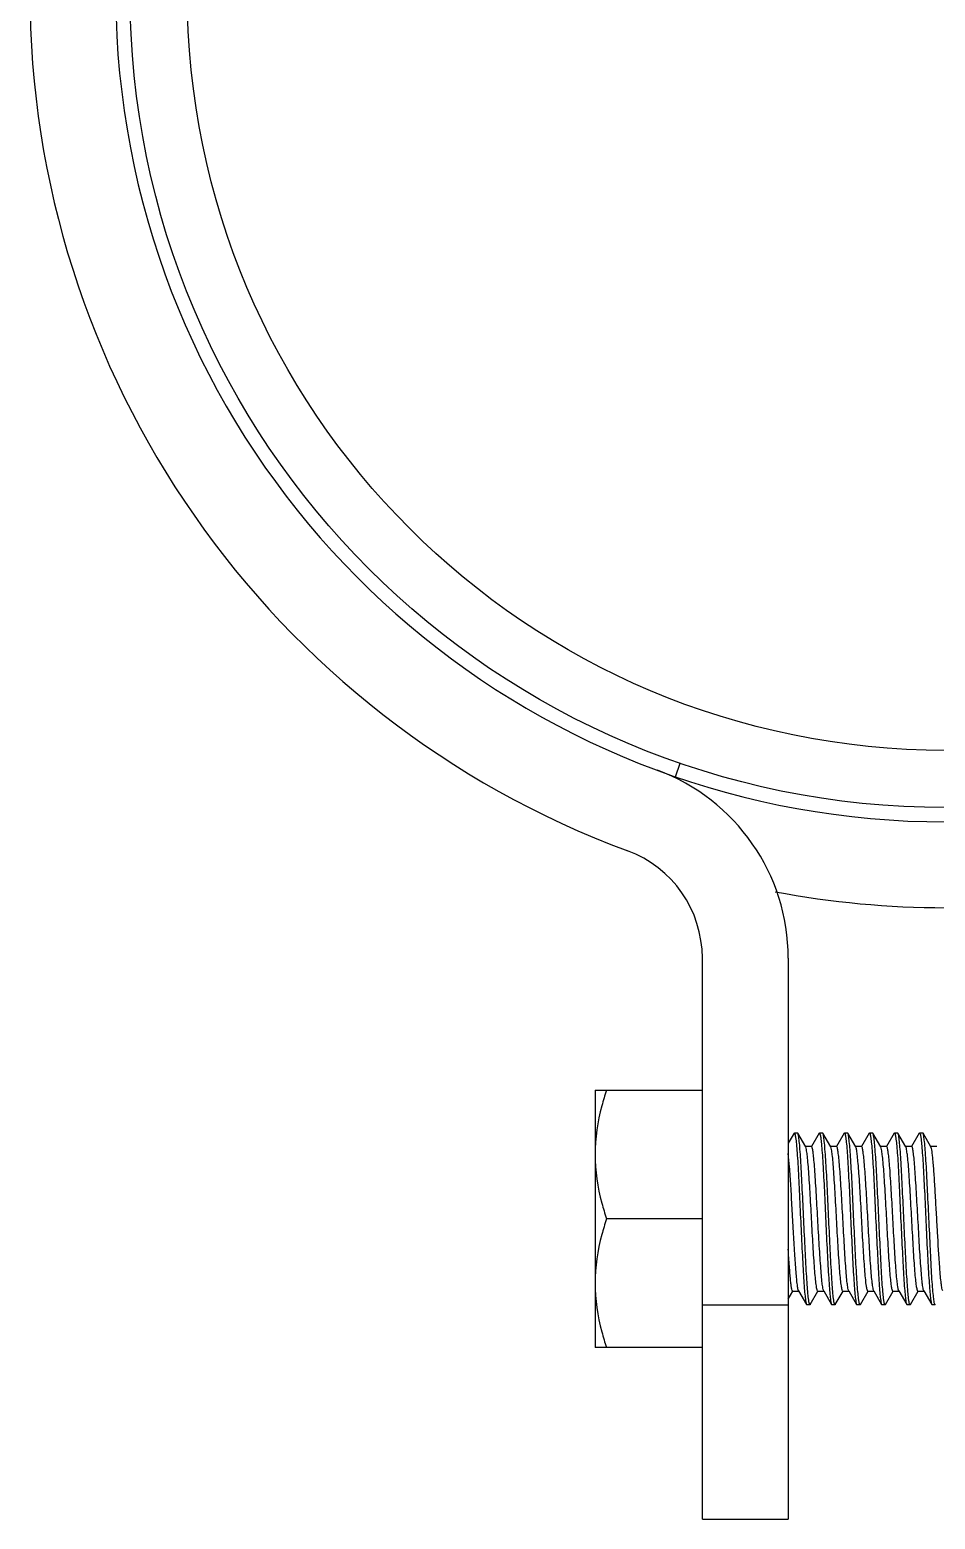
# Model space of a CAD drawing. Extents: x 1382187 to 1725648, y 860327 to 1571294.
# Drawn here: x 1531202 to 1531937, y 1209134 to 1210344 of the extents above; entities that cross this region are included whole.
import ezdxf

# ---------------------------------------------------------------- set-up
doc = ezdxf.new("R2010")
doc.units = 0
doc.header["$LTSCALE"] = 1000
doc.header["$MEASUREMENT"] = 0

msp = doc.modelspace()

# ---------------------------------------------------------------- linework, layer by layer
at = {"linetype": 'Continuous'}
for p, q in [((1531726.3, 1209737.2), (1531730, 1209748.2)), ((1531748.1, 1209134.2), (1531748.1, 1209589.9)), ((1531817.8, 1209589.9), (1531817.8, 1209134.2)), ((1531661, 1209482.7), (1531748.1, 1209482.7)), ((1531661, 1209482.7), (1531661, 1209273.6)), ((1531822.5, 1209447.6), (1531817.8, 1209439.5)), ((1531822.5, 1209447.6), (1531822.8, 1209447.8)), ((1531825.3, 1209447.8), (1531822.8, 1209447.8)), ((1531825.3, 1209447.8), (1531822.8, 1209447.8)), ((1531822.8, 1209447.8), (1531822.8, 1209447.8)), ((1531825.6, 1209447.6), (1531825.3, 1209447.8)), ((1531832, 1209436.5), (1531825.6, 1209447.6)), ((1531842.8, 1209447.6), (1531836.6, 1209436.9)), ((1531842.8, 1209447.6), (1531843.1, 1209447.8)), ((1531845.6, 1209447.8), (1531843.1, 1209447.8)), ((1531845.6, 1209447.8), (1531843.1, 1209447.8)), ((1531843.1, 1209447.8), (1531843.1, 1209447.8)), ((1531845.9, 1209447.6), (1531845.6, 1209447.8)), ((1531852.3, 1209436.5), (1531845.9, 1209447.6)), ((1531863.2, 1209447.6), (1531856.9, 1209436.9)), ((1531863.2, 1209447.6), (1531863.4, 1209447.8)), ((1531866, 1209447.8), (1531863.4, 1209447.8)), ((1531866, 1209447.8), (1531863.4, 1209447.8)), ((1531863.4, 1209447.8), (1531863.5, 1209447.8)), ((1531866.2, 1209447.6), (1531866, 1209447.8)), ((1531872.6, 1209436.5), (1531866.2, 1209447.6)), ((1531883.5, 1209447.6), (1531877.3, 1209436.9)), ((1531883.5, 1209447.6), (1531883.7, 1209447.8)), ((1531886.3, 1209447.8), (1531883.7, 1209447.8)), ((1531886.3, 1209447.8), (1531883.7, 1209447.8)), ((1531883.7, 1209447.8), (1531883.8, 1209447.8)), ((1531886.5, 1209447.6), (1531886.3, 1209447.8)), ((1531893, 1209436.5), (1531886.5, 1209447.6)), ((1531903.8, 1209447.6), (1531897.6, 1209436.9)), ((1531903.8, 1209447.6), (1531904.1, 1209447.8)), ((1531906.6, 1209447.8), (1531904.1, 1209447.8)), ((1531906.6, 1209447.8), (1531904.1, 1209447.8)), ((1531904.1, 1209447.8), (1531904.1, 1209447.8)), ((1531906.9, 1209447.6), (1531906.6, 1209447.8)), ((1531913.3, 1209436.5), (1531906.9, 1209447.6)), ((1531924.1, 1209447.6), (1531917.9, 1209436.9)), ((1531924.1, 1209447.6), (1531924.4, 1209447.8)), ((1531926.9, 1209447.8), (1531924.4, 1209447.8)), ((1531926.9, 1209447.8), (1531924.4, 1209447.8)), ((1531924.4, 1209447.8), (1531924.4, 1209447.8)), ((1531927.2, 1209447.6), (1531926.9, 1209447.8)), ((1531933.6, 1209436.5), (1531927.2, 1209447.6)), ((1531836.7, 1209436.8), (1531831.8, 1209436.8)), ((1531857, 1209436.8), (1531852.1, 1209436.8)), ((1531877.4, 1209436.8), (1531872.5, 1209436.8)), ((1531872.8, 1209436.3), (1531872.6, 1209436.5)), ((1531897.7, 1209436.8), (1531892.8, 1209436.8)), ((1531918, 1209436.8), (1531913.1, 1209436.8)), ((1531938.4, 1209436.8), (1531933.5, 1209436.8)), ((1531748.1, 1209378.1), (1531670.3, 1209378.1)), ((1531817.8, 1209312.9), (1531821.6, 1209319.4)), ((1531821.5, 1209319.5), (1531826.4, 1209319.5)), ((1531826.2, 1209319.7), (1531832.7, 1209308.7)), ((1531835.7, 1209308.7), (1531841.9, 1209319.4)), ((1531841.8, 1209319.5), (1531846.7, 1209319.5)), ((1531846.6, 1209319.7), (1531853, 1209308.7)), ((1531856, 1209308.7), (1531862.3, 1209319.4)), ((1531862.2, 1209319.5), (1531867.1, 1209319.5)), ((1531866.9, 1209319.7), (1531873.3, 1209308.7)), ((1531876.4, 1209308.7), (1531882.6, 1209319.4)), ((1531882.5, 1209319.5), (1531887.4, 1209319.5)), ((1531887.2, 1209319.7), (1531893.6, 1209308.7)), ((1531896.7, 1209308.7), (1531902.9, 1209319.4)), ((1531902.8, 1209319.5), (1531907.7, 1209319.5)), ((1531907.6, 1209319.7), (1531914, 1209308.7)), ((1531917, 1209308.7), (1531923.3, 1209319.4)), ((1531923.1, 1209319.5), (1531928, 1209319.5)), ((1531927.9, 1209319.7), (1531934.3, 1209308.7)), ((1531748.1, 1209308.4), (1531817.8, 1209308.4)), ((1531832.7, 1209308.7), (1531832.9, 1209308.4)), ((1531835.5, 1209308.4), (1531832.9, 1209308.4)), ((1531835.5, 1209308.4), (1531832.9, 1209308.4)), ((1531835.5, 1209308.4), (1531835.4, 1209308.4)), ((1531835.7, 1209308.7), (1531835.5, 1209308.4)), ((1531853, 1209308.7), (1531853.2, 1209308.4)), ((1531855.8, 1209308.4), (1531853.2, 1209308.4)), ((1531855.8, 1209308.4), (1531853.2, 1209308.4)), ((1531855.8, 1209308.4), (1531855.7, 1209308.4)), ((1531856, 1209308.7), (1531855.8, 1209308.4)), ((1531873.3, 1209308.7), (1531873.6, 1209308.4)), ((1531876.1, 1209308.4), (1531873.6, 1209308.4)), ((1531876.1, 1209308.4), (1531873.6, 1209308.4)), ((1531876.4, 1209308.7), (1531876.1, 1209308.4)), ((1531876.1, 1209308.4), (1531876.1, 1209308.4)), ((1531893.6, 1209308.7), (1531893.9, 1209308.4)), ((1531896.4, 1209308.4), (1531893.9, 1209308.4)), ((1531896.4, 1209308.4), (1531893.9, 1209308.4)), ((1531896.7, 1209308.7), (1531896.4, 1209308.4)), ((1531896.4, 1209308.4), (1531896.4, 1209308.4)), ((1531914, 1209308.7), (1531914.2, 1209308.4)), ((1531916.8, 1209308.4), (1531914.2, 1209308.4)), ((1531916.8, 1209308.4), (1531914.2, 1209308.4)), ((1531916.8, 1209308.4), (1531916.7, 1209308.4)), ((1531917, 1209308.7), (1531916.8, 1209308.4)), ((1531934.3, 1209308.7), (1531934.6, 1209308.4)), ((1531936.8, 1209308.4), (1531934.6, 1209308.4)), ((1531936.8, 1209308.4), (1531934.6, 1209308.4)), ((1531936.9, 1209308.5), (1531936.8, 1209308.8)), ((1531937.4, 1209308.7), (1531937.1, 1209308.4)), ((1531748.1, 1209273.6), (1531661, 1209273.6)), ((1531748.1, 1209134.2), (1531817.8, 1209134.2))]:
    msp.add_line(p, q, dxfattribs=at)
for radius in [662.1, 615.6]:
    msp.add_circle((1531945.6, 1210374.2), radius, dxfattribs=at)
for centre, radius, start, end in [((1531945.6, 1210374.2), 743.4, 110.3175, 249.6825), ((1531945.6, 1210374.2), 673.7, 109, 71), ((1531655.2, 1209589.9), 162.6, 0, 69.6825), ((1531655.2, 1209589.9), 92.9, 0, 69.6825), ((1531945.6, 1210374.2), 743.4, 259.2619, 280.7381)]:
    msp.add_arc(centre, radius, start, end, dxfattribs=at)
for points, knots in [([(1531670.3, 1209482.7), (1531668.9, 1209478.4), (1531663.8, 1209461.5), (1531661, 1209443.7), (1531661, 1209430.4)], [0, 0, 0, 0, 0.251892, 1, 1, 1, 1]), ([(1531822.8, 1209447.8), (1531822.8, 1209447.8), (1531823.1, 1209447.6), (1531823.2, 1209447.3), (1531823.2, 1209447.1)], [0, 0, 0, 0, 0.146246, 1, 1, 1, 1]), ([(1531823.2, 1209447.1), (1531823.5, 1209446.1), (1531823.9, 1209443.4), (1531824.5, 1209438.3), (1531825.1, 1209431.2), (1531825.9, 1209418.5), (1531826.8, 1209399.8), (1531827.9, 1209375.9), (1531828.9, 1209355.7), (1531829.7, 1209340.4), (1531830.2, 1209330.6), (1531830.8, 1209322.3), (1531831.3, 1209315.9), (1531832, 1209311.6), (1531832.3, 1209309.3), (1531832.7, 1209308.7)], [0, 0, 0, 0, 0.021868, 0.059293, 0.111148, 0.175758, 0.334416, 0.514504, 0.692433, 0.773207, 0.844889, 0.905123, 0.951944, 0.983855, 1, 1, 1, 1]), ([(1531835, 1209309.2), (1531834.7, 1209310.2), (1531834.3, 1209312.9), (1531833.7, 1209318), (1531833.2, 1209325.1), (1531832.3, 1209337.8), (1531831.4, 1209356.5), (1531830.3, 1209380.3), (1531829.3, 1209400.6), (1531828.5, 1209415.9), (1531828, 1209425.7), (1531827.4, 1209434), (1531826.9, 1209440.4), (1531826.3, 1209444.7), (1531825.9, 1209447), (1531825.6, 1209447.6)], [0, 0, 0, 0, 0.021893, 0.059337, 0.111209, 0.175831, 0.334488, 0.514558, 0.692467, 0.773229, 0.8449, 0.905129, 0.951948, 0.983856, 1, 1, 1, 1]), ([(1531843.1, 1209447.8), (1531843.2, 1209447.8), (1531843.4, 1209447.6), (1531843.5, 1209447.3), (1531843.5, 1209447.1)], [0, 0, 0, 0, 0.147522, 1, 1, 1, 1]), ([(1531843.5, 1209447.1), (1531843.9, 1209446.2), (1531844.3, 1209443.4), (1531844.8, 1209438.4), (1531845.4, 1209431.3), (1531846.2, 1209418.6), (1531847.2, 1209399.9), (1531848.3, 1209376), (1531849.2, 1209355.7), (1531850, 1209340.4), (1531850.6, 1209330.6), (1531851.2, 1209322.3), (1531851.7, 1209315.9), (1531852.3, 1209311.6), (1531852.6, 1209309.3), (1531853, 1209308.7)], [0, 0, 0, 0, 0.02168, 0.058952, 0.110694, 0.175227, 0.333837, 0.514005, 0.692077, 0.772934, 0.8447, 0.905011, 0.95189, 0.983838, 1, 1, 1, 1]), ([(1531855.3, 1209309.2), (1531855, 1209310.1), (1531854.6, 1209312.9), (1531854, 1209318), (1531853.5, 1209325.1), (1531852.7, 1209337.8), (1531851.7, 1209356.4), (1531850.6, 1209380.3), (1531849.7, 1209400.6), (1531848.9, 1209415.9), (1531848.3, 1209425.7), (1531847.7, 1209434), (1531847.2, 1209440.4), (1531846.6, 1209444.7), (1531846.3, 1209447), (1531845.9, 1209447.6)], [0, 0, 0, 0, 0.021869, 0.059298, 0.111159, 0.175773, 0.334425, 0.514513, 0.692436, 0.773203, 0.844885, 0.905123, 0.951945, 0.983855, 1, 1, 1, 1]), ([(1531863.5, 1209447.8), (1531863.5, 1209447.8), (1531863.7, 1209447.6), (1531863.8, 1209447.3), (1531863.9, 1209447.1)], [0, 0, 0, 0, 0.146192, 1, 1, 1, 1]), ([(1531863.9, 1209447.1), (1531864.2, 1209446.1), (1531864.6, 1209443.4), (1531865.2, 1209438.3), (1531865.7, 1209431.2), (1531866.5, 1209418.5), (1531867.5, 1209399.8), (1531868.6, 1209375.9), (1531869.5, 1209355.7), (1531870.3, 1209340.4), (1531870.9, 1209330.6), (1531871.5, 1209322.3), (1531872, 1209315.9), (1531872.6, 1209311.6), (1531872.9, 1209309.3), (1531873.3, 1209308.7)], [0, 0, 0, 0, 0.021875, 0.059308, 0.111172, 0.175789, 0.334441, 0.514524, 0.692444, 0.773209, 0.844888, 0.905124, 0.951946, 0.983855, 1, 1, 1, 1]), ([(1531875.7, 1209309.2), (1531875.3, 1209310.1), (1531874.9, 1209312.8), (1531874.4, 1209317.9), (1531873.8, 1209325), (1531873, 1209337.7), (1531872, 1209356.4), (1531870.9, 1209380.3), (1531870, 1209400.6), (1531869.2, 1209415.8), (1531868.6, 1209425.7), (1531868, 1209433.9), (1531867.5, 1209440.4), (1531866.9, 1209444.7), (1531866.6, 1209447), (1531866.2, 1209447.6)], [0, 0, 0, 0, 0.021696, 0.058981, 0.110733, 0.175273, 0.333889, 0.51405, 0.692109, 0.772959, 0.844718, 0.905021, 0.951895, 0.98384, 1, 1, 1, 1]), ([(1531883.8, 1209447.8), (1531883.8, 1209447.8), (1531884.1, 1209447.6), (1531884.1, 1209447.3), (1531884.2, 1209447.1)], [0, 0, 0, 0, 0.146067, 1, 1, 1, 1]), ([(1531884.2, 1209447.1), (1531884.5, 1209446.1), (1531884.9, 1209443.4), (1531885.5, 1209438.3), (1531886, 1209431.2), (1531886.9, 1209418.5), (1531887.8, 1209399.8), (1531888.9, 1209375.9), (1531889.9, 1209355.7), (1531890.7, 1209340.4), (1531891.2, 1209330.6), (1531891.8, 1209322.3), (1531892.3, 1209315.9), (1531892.9, 1209311.6), (1531893.3, 1209309.3), (1531893.6, 1209308.7)], [0, 0, 0, 0, 0.021894, 0.059339, 0.111212, 0.175833, 0.334492, 0.514561, 0.69247, 0.773231, 0.844902, 0.905131, 0.951948, 0.983856, 1, 1, 1, 1]), ([(1531896, 1209309.2), (1531895.7, 1209310.1), (1531895.3, 1209312.9), (1531894.7, 1209318), (1531894.1, 1209325.1), (1531893.3, 1209337.8), (1531892.4, 1209356.4), (1531891.3, 1209380.3), (1531890.3, 1209400.6), (1531889.5, 1209415.9), (1531889, 1209425.7), (1531888.4, 1209434), (1531887.9, 1209440.4), (1531887.2, 1209444.7), (1531886.9, 1209447), (1531886.5, 1209447.6)], [0, 0, 0, 0, 0.021872, 0.059299, 0.111157, 0.175768, 0.334426, 0.51451, 0.692437, 0.773209, 0.84489, 0.905124, 0.951944, 0.983855, 1, 1, 1, 1]), ([(1531904.1, 1209447.8), (1531904.1, 1209447.8), (1531904.4, 1209447.6), (1531904.5, 1209447.3), (1531904.5, 1209447.1)], [0, 0, 0, 0, 0.14652, 1, 1, 1, 1]), ([(1531904.5, 1209447.1), (1531904.8, 1209446.1), (1531905.2, 1209443.4), (1531905.8, 1209438.3), (1531906.4, 1209431.2), (1531907.2, 1209418.5), (1531908.1, 1209399.9), (1531909.2, 1209376), (1531910.2, 1209355.7), (1531911, 1209340.4), (1531911.6, 1209330.6), (1531912.1, 1209322.3), (1531912.7, 1209315.9), (1531913.3, 1209311.6), (1531913.6, 1209309.3), (1531914, 1209308.7)], [0, 0, 0, 0, 0.021827, 0.05922, 0.111051, 0.175644, 0.334293, 0.514399, 0.692358, 0.77315, 0.84485, 0.9051, 0.951933, 0.983851, 1, 1, 1, 1]), ([(1531916.3, 1209309.2), (1531916, 1209310.2), (1531915.6, 1209312.9), (1531915, 1209318), (1531914.5, 1209325.1), (1531913.6, 1209337.8), (1531912.7, 1209356.4), (1531911.6, 1209380.3), (1531910.6, 1209400.6), (1531909.8, 1209415.9), (1531909.3, 1209425.7), (1531908.7, 1209434), (1531908.2, 1209440.4), (1531907.6, 1209444.7), (1531907.2, 1209447), (1531906.9, 1209447.6)], [0, 0, 0, 0, 0.021888, 0.05933, 0.1112, 0.17582, 0.334476, 0.514549, 0.692461, 0.773223, 0.844896, 0.905127, 0.951947, 0.983856, 1, 1, 1, 1]), ([(1531924.4, 1209447.8), (1531924.5, 1209447.8), (1531924.7, 1209447.6), (1531924.8, 1209447.3), (1531924.9, 1209447.1)], [0, 0, 0, 0, 0.147302, 1, 1, 1, 1]), ([(1531924.9, 1209447.1), (1531925.2, 1209446.2), (1531925.6, 1209443.4), (1531926.1, 1209438.3), (1531926.7, 1209431.3), (1531927.5, 1209418.6), (1531928.5, 1209399.9), (1531929.6, 1209376), (1531930.5, 1209355.7), (1531931.3, 1209340.4), (1531931.9, 1209330.6), (1531932.5, 1209322.3), (1531933, 1209315.9), (1531933.6, 1209311.6), (1531933.9, 1209309.3), (1531934.3, 1209308.7)], [0, 0, 0, 0, 0.021712, 0.059011, 0.110774, 0.175321, 0.333937, 0.514091, 0.692138, 0.77298, 0.844732, 0.90503, 0.9519, 0.983841, 1, 1, 1, 1]), ([(1531936.8, 1209308.8), (1531936.4, 1209309.5), (1531936.1, 1209311.9), (1531935.5, 1209316.5), (1531934.9, 1209323.3), (1531934.3, 1209332), (1531933.8, 1209342.2), (1531933, 1209357.9), (1531932, 1209378.6), (1531931, 1209399.3), (1531930.2, 1209414.9), (1531929.7, 1209425), (1531929.1, 1209433.5), (1531928.5, 1209440.2), (1531927.9, 1209444.6), (1531927.6, 1209446.9), (1531927.2, 1209447.6)], [0, 0, 0, 0, 0.017781, 0.051792, 0.101046, 0.163901, 0.238227, 0.321493, 0.50325, 0.684515, 0.767186, 0.840711, 0.902583, 0.950706, 0.983484, 1, 1, 1, 1]), ([(1531826.2, 1209319.7), (1531825.9, 1209320.2), (1531825.6, 1209321.9), (1531825.1, 1209325), (1531824.6, 1209329.6), (1531823.9, 1209338.1), (1531823, 1209351), (1531822, 1209368.3), (1531821, 1209386.6), (1531820, 1209404.1), (1531819, 1209418.8), (1531818.3, 1209427.5), (1531817.8, 1209431.1)], [0, 0, 0, 0, 0.015697, 0.044446, 0.085716, 0.138485, 0.272802, 0.433446, 0.603652, 0.765638, 0.902498, 1, 1, 1, 1]), ([(1531841.8, 1209319.5), (1531841.7, 1209319.5), (1531841.4, 1209319.9), (1531841, 1209321.2), (1531840.5, 1209324.3), (1531839.9, 1209329.4), (1531839.3, 1209336.2), (1531838.7, 1209344.5), (1531838.1, 1209354.1), (1531837.5, 1209364.5), (1531836.7, 1209379), (1531835.9, 1209393.4), (1531835.1, 1209407.1), (1531834.5, 1209416.1), (1531833.9, 1209423.7), (1531833.3, 1209429.7), (1531832.7, 1209433.7), (1531832.3, 1209435.9), (1531832, 1209436.5)], [0, 0, 0, 0, 0.003456, 0.010692, 0.037889, 0.081613, 0.140407, 0.212192, 0.2944, 0.384075, 0.47799, 0.664972, 0.751304, 0.828651, 0.894236, 0.945722, 0.981321, 1, 1, 1, 1]), ([(1531846.6, 1209319.7), (1531846.2, 1209320.4), (1531845.8, 1209322.5), (1531845.2, 1209326.6), (1531844.7, 1209332.6), (1531844.1, 1209340.2), (1531843.5, 1209349.2), (1531842.6, 1209362.9), (1531841.8, 1209377.3), (1531841, 1209391.8), (1531840.4, 1209402.2), (1531839.8, 1209411.8), (1531839.2, 1209420.1), (1531838.6, 1209426.9), (1531838.1, 1209431.9), (1531837.5, 1209435), (1531837.1, 1209436.4), (1531836.8, 1209436.8), (1531836.7, 1209436.8)], [0, 0, 0, 0, 0.01868, 0.054278, 0.105764, 0.171348, 0.248694, 0.335026, 0.52201, 0.615925, 0.705601, 0.787808, 0.859593, 0.918386, 0.962109, 0.989306, 0.996546, 1, 1, 1, 1]), ([(1531862.2, 1209319.5), (1531862, 1209319.5), (1531861.7, 1209319.9), (1531861.3, 1209321.2), (1531860.8, 1209324.3), (1531860.2, 1209329.4), (1531859.6, 1209336.2), (1531859, 1209344.5), (1531858.4, 1209354.1), (1531857.8, 1209364.5), (1531857, 1209379), (1531856.2, 1209393.4), (1531855.4, 1209407.1), (1531854.8, 1209416.1), (1531854.2, 1209423.7), (1531853.7, 1209429.7), (1531853, 1209433.7), (1531852.7, 1209435.9), (1531852.3, 1209436.5)], [0, 0, 0, 0, 0.003455, 0.010693, 0.037891, 0.081614, 0.140407, 0.212192, 0.2944, 0.384075, 0.47799, 0.664974, 0.751306, 0.828653, 0.894237, 0.945722, 0.98132, 1, 1, 1, 1]), ([(1531866.9, 1209319.7), (1531866.5, 1209320.4), (1531866.2, 1209322.5), (1531865.5, 1209326.6), (1531865, 1209332.6), (1531864.4, 1209340.2), (1531863.8, 1209349.2), (1531863, 1209362.9), (1531862.2, 1209377.3), (1531861.4, 1209391.8), (1531860.8, 1209402.2), (1531860.2, 1209411.8), (1531859.6, 1209420.1), (1531859, 1209426.9), (1531858.4, 1209431.9), (1531857.9, 1209435), (1531857.5, 1209436.4), (1531857.2, 1209436.8), (1531857, 1209436.8)], [0, 0, 0, 0, 0.018679, 0.054277, 0.105763, 0.171348, 0.248695, 0.335027, 0.52201, 0.615925, 0.7056, 0.787807, 0.859593, 0.918386, 0.96211, 0.989308, 0.996544, 1, 1, 1, 1]), ([(1531882.5, 1209319.5), (1531882.4, 1209319.5), (1531882.1, 1209319.9), (1531881.7, 1209321.2), (1531881.1, 1209324.2), (1531880.6, 1209329.1), (1531880, 1209335.8), (1531879.4, 1209343.9), (1531878.8, 1209353.3), (1531878.2, 1209363.5), (1531877.4, 1209377.8), (1531876.5, 1209395.1), (1531875.5, 1209411.4), (1531874.6, 1209422.5), (1531874.1, 1209428.7), (1531873.5, 1209433.1), (1531873.1, 1209435.5), (1531872.8, 1209436.3)], [0, 0, 0, 0, 0.003398, 0.010481, 0.037063, 0.079811, 0.137346, 0.207687, 0.288384, 0.376611, 0.469274, 0.654855, 0.819309, 0.886268, 0.939811, 0.978111, 1, 1, 1, 1]), ([(1531887.2, 1209319.7), (1531886.9, 1209320.4), (1531886.5, 1209322.5), (1531885.9, 1209326.6), (1531885.3, 1209332.6), (1531884.7, 1209340.2), (1531884.1, 1209349.2), (1531883.3, 1209362.9), (1531882.5, 1209377.3), (1531881.7, 1209391.8), (1531881.1, 1209402.2), (1531880.5, 1209411.8), (1531879.9, 1209420.1), (1531879.3, 1209426.9), (1531878.7, 1209431.9), (1531878.2, 1209435), (1531877.8, 1209436.4), (1531877.5, 1209436.8), (1531877.4, 1209436.8)], [0, 0, 0, 0, 0.01868, 0.054279, 0.105766, 0.17135, 0.248697, 0.335029, 0.522011, 0.615926, 0.705601, 0.78781, 0.859595, 0.918388, 0.962111, 0.989307, 0.996546, 1, 1, 1, 1]), ([(1531902.8, 1209319.5), (1531902.7, 1209319.5), (1531902.4, 1209319.9), (1531902, 1209321.2), (1531901.4, 1209324.3), (1531900.9, 1209329.4), (1531900.3, 1209336.2), (1531899.7, 1209344.5), (1531899.1, 1209354.1), (1531898.5, 1209364.5), (1531897.7, 1209379), (1531896.9, 1209393.4), (1531896.1, 1209407.1), (1531895.5, 1209416.1), (1531894.9, 1209423.7), (1531894.3, 1209429.7), (1531893.7, 1209433.7), (1531893.3, 1209435.9), (1531893, 1209436.5)], [0, 0, 0, 0, 0.003456, 0.010692, 0.037889, 0.081613, 0.140406, 0.212192, 0.294399, 0.384075, 0.477989, 0.664972, 0.751304, 0.828651, 0.894236, 0.945722, 0.981321, 1, 1, 1, 1]), ([(1531907.3, 1209320.3), (1531907, 1209321.2), (1531906.6, 1209323.8), (1531906, 1209328.4), (1531905.4, 1209334.8), (1531904.6, 1209346.1), (1531903.6, 1209362.3), (1531902.7, 1209379.5), (1531901.9, 1209393.7), (1531901.3, 1209403.7), (1531900.7, 1209412.9), (1531900.2, 1209420.9), (1531899.6, 1209427.4), (1531899, 1209432.2), (1531898.5, 1209435.1), (1531898.1, 1209436.4), (1531897.8, 1209436.8), (1531897.7, 1209436.8)], [0, 0, 0, 0, 0.024737, 0.065402, 0.120735, 0.188882, 0.353983, 0.53832, 0.629884, 0.716845, 0.796224, 0.865309, 0.92175, 0.963653, 0.989702, 0.996649, 1, 1, 1, 1]), ([(1531923.1, 1209319.5), (1531923, 1209319.5), (1531922.7, 1209319.9), (1531922.3, 1209321.2), (1531921.8, 1209324.3), (1531921.2, 1209329.4), (1531920.6, 1209336.2), (1531920, 1209344.5), (1531919.4, 1209354.1), (1531918.8, 1209364.5), (1531918, 1209379), (1531917.2, 1209393.4), (1531916.4, 1209407.1), (1531915.8, 1209416.1), (1531915.2, 1209423.7), (1531914.6, 1209429.7), (1531914, 1209433.7), (1531913.7, 1209435.9), (1531913.3, 1209436.5)], [0, 0, 0, 0, 0.003456, 0.010693, 0.037891, 0.081614, 0.140408, 0.212193, 0.2944, 0.384075, 0.47799, 0.664974, 0.751306, 0.828653, 0.894237, 0.945723, 0.981321, 1, 1, 1, 1]), ([(1531927.9, 1209319.7), (1531927.5, 1209320.4), (1531927.1, 1209322.5), (1531926.5, 1209326.6), (1531926, 1209332.6), (1531925.4, 1209340.2), (1531924.8, 1209349.2), (1531923.9, 1209362.9), (1531923.2, 1209377.3), (1531922.3, 1209391.8), (1531921.7, 1209402.2), (1531921.1, 1209411.8), (1531920.5, 1209420.1), (1531920, 1209426.9), (1531919.4, 1209431.9), (1531918.9, 1209435), (1531918.5, 1209436.4), (1531918.2, 1209436.8), (1531918, 1209436.8)], [0, 0, 0, 0, 0.018679, 0.054277, 0.105763, 0.171348, 0.248694, 0.335027, 0.52201, 0.615925, 0.7056, 0.787807, 0.859592, 0.918386, 0.96211, 0.989307, 0.996544, 1, 1, 1, 1]), ([(1531943.2, 1209319.7), (1531942.8, 1209320.3), (1531942.4, 1209322.4), (1531941.9, 1209326.2), (1531941.3, 1209331.9), (1531940.2, 1209345.8), (1531939.2, 1209363.2), (1531938.1, 1209383.4), (1531937.2, 1209398.7), (1531936.4, 1209412.5), (1531935.6, 1209422.6), (1531935, 1209429), (1531934.6, 1209432.5), (1531934.2, 1209434.9), (1531933.9, 1209436.1), (1531933.6, 1209436.5)], [0, 0, 0, 0, 0.017852, 0.051664, 0.100534, 0.162875, 0.407985, 0.545976, 0.68048, 0.801297, 0.899285, 0.937334, 0.967097, 0.988058, 1, 1, 1, 1]), ([(1531661, 1209430.4), (1531661, 1209417.1), (1531663.8, 1209399.3), (1531668.9, 1209382.4), (1531670.3, 1209378.1)], [0, 0, 0, 0, 0.748108, 1, 1, 1, 1]), ([(1531670.3, 1209378.1), (1531668.9, 1209373.9), (1531663.8, 1209356.9), (1531661, 1209339.1), (1531661, 1209325.9)], [0, 0, 0, 0, 0.251892, 1, 1, 1, 1]), ([(1531821.5, 1209319.5), (1531821.3, 1209319.5), (1531820.9, 1209320.5), (1531820.5, 1209322.1), (1531820, 1209325.1), (1531819.6, 1209329), (1531819.2, 1209334), (1531818.5, 1209342.2), (1531818.1, 1209348.8), (1531817.8, 1209353.5)], [0, 0, 0, 0, 0.021802, 0.074827, 0.160247, 0.276725, 0.42207, 0.593424, 1, 1, 1, 1]), ([(1531661, 1209325.9), (1531661, 1209312.6), (1531663.8, 1209294.8), (1531668.9, 1209277.8), (1531670.3, 1209273.6)], [0, 0, 0, 0, 0.748108, 1, 1, 1, 1]), ([(1531835.4, 1209308.4), (1531835.4, 1209308.5), (1531835.1, 1209308.6), (1531835.1, 1209308.9), (1531835, 1209309.2)], [0, 0, 0, 0, 0.146075, 1, 1, 1, 1]), ([(1531855.7, 1209308.4), (1531855.7, 1209308.5), (1531855.5, 1209308.6), (1531855.4, 1209308.9), (1531855.3, 1209309.2)], [0, 0, 0, 0, 0.146237, 1, 1, 1, 1]), ([(1531876.1, 1209308.4), (1531876, 1209308.5), (1531875.8, 1209308.6), (1531875.7, 1209308.9), (1531875.7, 1209309.2)], [0, 0, 0, 0, 0.147411, 1, 1, 1, 1]), ([(1531896.4, 1209308.4), (1531896.4, 1209308.5), (1531896.1, 1209308.6), (1531896, 1209308.9), (1531896, 1209309.2)], [0, 0, 0, 0, 0.14622, 1, 1, 1, 1]), ([(1531916.7, 1209308.4), (1531916.7, 1209308.5), (1531916.4, 1209308.6), (1531916.4, 1209308.9), (1531916.3, 1209309.2)], [0, 0, 0, 0, 0.146104, 1, 1, 1, 1]), ([(1531937.1, 1209308.4), (1531937.1, 1209308.4), (1531937, 1209308.5), (1531937, 1209308.5), (1531936.9, 1209308.5)], [0, 0, 0, 0, 0.450523, 1, 1, 1, 1])]:
    msp.add_open_spline(points, degree=3, knots=knots, dxfattribs=at)
msp.add_open_spline([(1531907.6, 1209319.7), (1531907.4, 1209319.9), (1531907.4, 1209320.1), (1531907.3, 1209320.3)], degree=3, dxfattribs=at)

doc.saveas('drawing.dxf')
